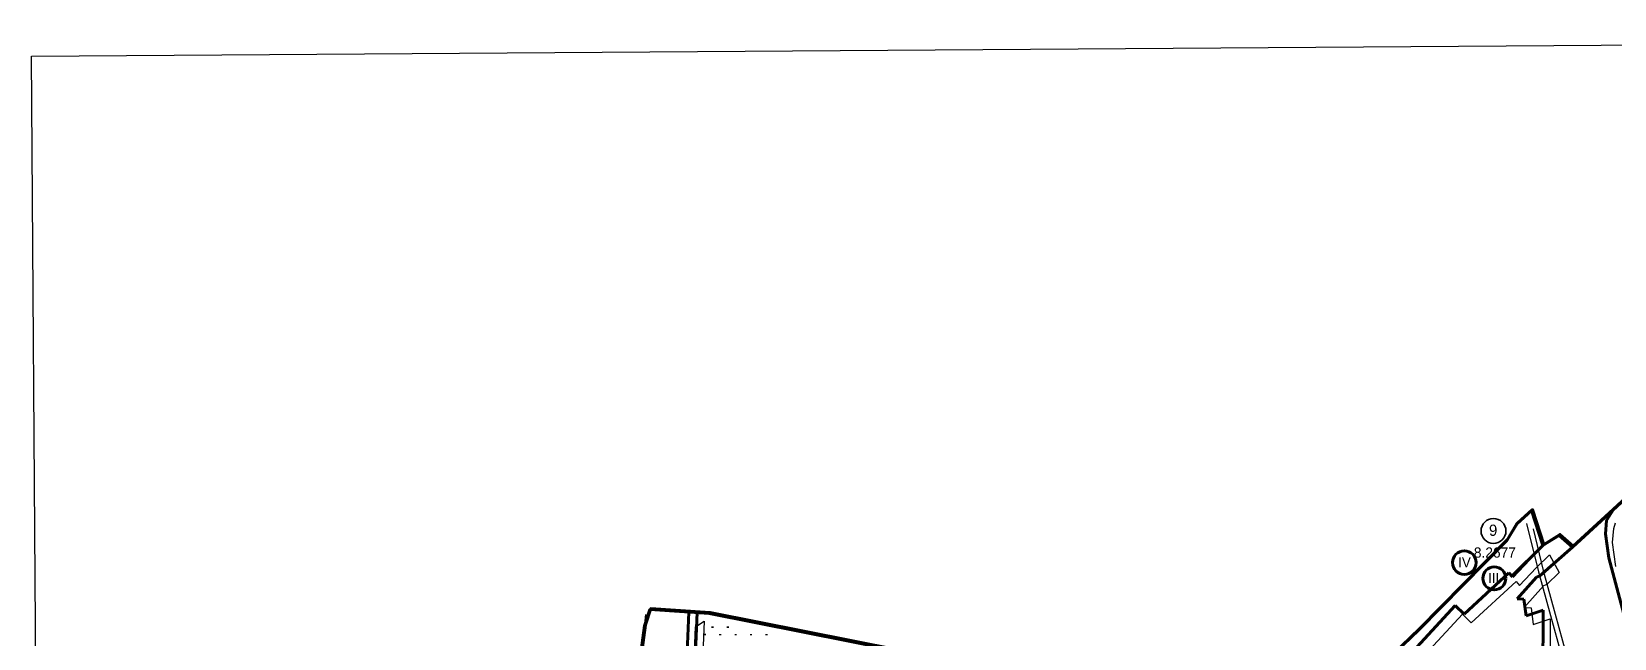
# Model space of a CAD drawing. Header units: millimetres. Extents: x 1378883 to 1389513, y 5662980 to 5673292.
# Drawn here: x 1378883 to 1383360, y 5671576 to 5673292 of the extents above; entities that cross this region are included whole.
import ezdxf
from ezdxf.enums import TextEntityAlignment as Align

# ---------------------------------------------------------------- set-up
doc = ezdxf.new("R2010")
doc.units = ezdxf.units.MM
doc.layers.add('_5Інше', color=252, linetype='Continuous', lineweight=25)
for name, color, linetype in [('N-raion', 1, 'Continuous'), ('zona', 3, 'Continuous'), ('вулиці', 7, 'Continuous'), ('ВулНазва', 7, 'Continuous'), ('КартаСкан', 252, 'Continuous'), ('межа по генплану', 7, 'Continuous'), ('район', 6, 'Continuous')]:
    doc.layers.add(name, color=color, linetype=linetype)
picture_1 = doc.add_image_def('image1.tif', size_in_pixel=(29607, 29619))

# ---------------------------------------------------------------- blocks, each defined once
blk = doc.blocks.new('ЛвЗд')
at = {"layer": '_5Інше', "color": 204, "linetype": 'Continuous'}
for points in [[(46442, 29626), (46445.871, 29665.442)], [(46445.871, 29665.442), (46450.605, 29681.693)], [(46451, 29558), (46442, 29626)], [(46178.542, 29505.859), (46225.719, 29555.34)], [(46225.719, 29555.34), (46263.41, 29591.992)], [(46263.41, 29591.992), (46290.901, 29541.331)], [(46041.077, 29400.782), (46168.39, 29516.973)], [(46168.39, 29516.973), (46178.542, 29505.859)], [(46255.466, 29507.698), (46246.047, 29504.031)], [(46290.901, 29541.331), (46255.466, 29507.698)], [(46246.047, 29504.031), (46191.127, 29442.844)], [(43871.544, 29417.848), (43829.906, 28540.948)], [(43846.678, 29402.593), (43871.544, 29417.848)], [(45698.752, 29086.321), (46016.242, 29425.417)], [(46016.242, 29425.417), (46041.077, 29400.782)], [(46191.127, 29442.844), (46210.608, 29442.189)], [(46210.608, 29442.189), (46216.528, 29394.614)], [(43807.741, 28543.381), (43846.678, 29402.593)], [(46216.528, 29394.614), (46264.21, 29411.126)], [(46264.21, 29411.126), (46261.16, 29033.646)]]:
    blk.add_lwpolyline(points, dxfattribs=at)

msp = doc.modelspace()

# ---------------------------------------------------------------- linework, layer by layer
at = {"layer": 'N-raion', "color": 1, "lineweight": 35}
msp.add_circle((1383018.3, 5671879.5), 35.2, dxfattribs=at)
at = {"layer": 'zona', "color": 3, "lineweight": 60}
for centre, radius in [((1382935.9, 5671789.8), 33.5), ((1383020.5, 5671745.3), 32.5)]:
    msp.add_circle(centre, radius, dxfattribs=at)
at = {"layer": 'вулиці', "color": 7, "lineweight": -2}
for p, q in [((1380786.6, 5671584.7), (1380786.6, 5671588.3)), ((1380786.6, 5671584.7), (1380786.6, 5671588.3)), ((1380789, 5671584.7), (1380789, 5671588.3)), ((1380789, 5671584.7), (1380789, 5671588.3)), ((1380808.1, 5671605.1), (1380808.1, 5671608.7)), ((1380810.5, 5671605.1), (1380810.5, 5671608.7)), ((1380829.9, 5671584.2), (1380829.9, 5671587.8)), ((1380829.9, 5671584.2), (1380829.9, 5671587.8)), ((1380832.3, 5671584.2), (1380832.3, 5671587.8)), ((1380832.3, 5671584.2), (1380832.3, 5671587.8)), ((1380851.7, 5671605.1), (1380851.7, 5671608.7)), ((1380854.1, 5671605.1), (1380854.1, 5671608.7)), ((1380873.5, 5671584.2), (1380873.5, 5671587.8)), ((1380873.5, 5671584.2), (1380873.5, 5671587.8)), ((1380875.9, 5671584.2), (1380875.9, 5671587.8)), ((1380875.9, 5671584.2), (1380875.9, 5671587.8)), ((1380917.2, 5671584.2), (1380917.2, 5671587.8)), ((1380917.2, 5671584.2), (1380917.2, 5671587.8)), ((1380917.2, 5671584.2), (1380917.2, 5671587.8)), ((1380919.6, 5671584.2), (1380919.6, 5671587.8)), ((1380919.6, 5671584.2), (1380919.6, 5671587.8)), ((1380919.6, 5671584.2), (1380919.6, 5671587.8)), ((1380960.8, 5671584.2), (1380960.8, 5671587.8)), ((1380963.2, 5671584.2), (1380963.2, 5671587.8))]:
    msp.add_line(p, q, dxfattribs=at)
at = {"layer": 'вулиці', "color": 7}
for points in [[(1383111.9, 5671900.8), (1383145.8, 5671763.9), (1383179.7, 5671640.4), (1383231.3, 5671451.4), (1383267.8, 5671316.8), (1383336.5, 5671068.1), (1383388, 5670868.4), (1383458.9, 5670610.8), (1383502.5, 5670448.2), (1383535.2, 5670326.5), (1383606.7, 5670055.4), (1383637.5, 5669941), (1383667.3, 5669829.4), (1383714.5, 5669655.6), (1383726.2, 5669604.9), (1383729.2, 5669576.5)], [(1383130.1, 5671885.4), (1383159.3, 5671767.5), (1383193.2, 5671644.1), (1383244.8, 5671455), (1383281.3, 5671320.5), (1383350, 5671071.7), (1383401.5, 5670872), (1383472.4, 5670614.4), (1383512.1, 5670460.8), (1383564.6, 5670265.7)], [(1380395.6, 5670745.2), (1380403, 5670758), (1380456.1, 5670832.6), (1380504.4, 5670900.6), (1380530.9, 5670937.8), (1380546.6, 5670960.4), (1380556.1, 5670982.8), (1380557.6, 5671048.8), (1380567.1, 5671125.7), (1380620.2, 5671643.3)]]:
    msp.add_lwpolyline(points, dxfattribs=at)
at = {"layer": 'межа по генплану', "color": 5, "lineweight": 70}
for points in [[(1382654.6, 5671453), (1382806.9, 5671600), (1383055.6, 5671852.4), (1383083.8, 5671898.5), (1383126.3, 5671937), (1383158.2, 5671838.4), (1383203.8, 5671866.9), (1383241.6, 5671833.3), (1383413.2, 5671990.8)], [(1382654.6, 5671453), (1382806.9, 5671600), (1383055.6, 5671852.4), (1383083.8, 5671898.5), (1383126.3, 5671937), (1383158.2, 5671838.4), (1383203.8, 5671866.9), (1383241.6, 5671833.3), (1383413.2, 5671990.8)], [(1380574.4, 5671295.7), (1380616.9, 5671610.9), (1380631.7, 5671656.8), (1380799.7, 5671646.3), (1381996.4, 5671408)], [(1380574.4, 5671295.7), (1380616.9, 5671610.9), (1380631.7, 5671656.8), (1380799.7, 5671646.3), (1381996.4, 5671408)]]:
    msp.add_lwpolyline(points, dxfattribs=at)
at = {"layer": 'межа по генплану', "color": 3, "lineweight": 70}
for points in [[(1382654.6, 5671453), (1382806.9, 5671600), (1383055.6, 5671852.4), (1383083.8, 5671898.5), (1383126.3, 5671937), (1383158.2, 5671838.4), (1383203.8, 5671866.9), (1383241.6, 5671833.3), (1383413.2, 5671990.8)], [(1382654.6, 5671453), (1382806.9, 5671600), (1383055.6, 5671852.4), (1383083.8, 5671898.5), (1383126.3, 5671937), (1383158.2, 5671838.4), (1383203.8, 5671866.9), (1383241.6, 5671833.3), (1383413.2, 5671990.8)], [(1382654.6, 5671453), (1382806.9, 5671600), (1383055.6, 5671852.4), (1383083.8, 5671898.5), (1383126.3, 5671937), (1383158.2, 5671838.4), (1383203.8, 5671866.9), (1383241.6, 5671833.3), (1383413.2, 5671990.8)], [(1380574.4, 5671295.7), (1380616.9, 5671610.9), (1380631.7, 5671656.8), (1380799.7, 5671646.3), (1381996.4, 5671408)], [(1380574.4, 5671295.7), (1380616.9, 5671610.9), (1380631.7, 5671656.8), (1380799.7, 5671646.3), (1381996.4, 5671408)], [(1380574.4, 5671295.7), (1380616.9, 5671610.9), (1380631.7, 5671656.8), (1380799.7, 5671646.3), (1381996.4, 5671408)]]:
    msp.add_lwpolyline(points, dxfattribs=at)
at = {"layer": 'межа по генплану', "color": 2, "lineweight": 70}
for points in [[(1382654.6, 5671453), (1382806.9, 5671600), (1383055.6, 5671852.4), (1383083.8, 5671898.5), (1383126.3, 5671937), (1383158.2, 5671838.4), (1383203.8, 5671866.9), (1383241.6, 5671833.3), (1383413.2, 5671990.8)], [(1380574.4, 5671295.7), (1380616.9, 5671610.9), (1380631.7, 5671656.8), (1380799.7, 5671646.3), (1381996.4, 5671408)]]:
    msp.add_lwpolyline(points, dxfattribs=at)
at = {"layer": 'межа по генплану', "color": 1, "lineweight": 70}
for points in [[(1382657, 5671455.8), (1382809.3, 5671602.8), (1383058, 5671855.2), (1383086.2, 5671901.3), (1383128.7, 5671939.8), (1383160.6, 5671841.2), (1383206.2, 5671869.7), (1383244, 5671836.1), (1383415.6, 5671993.6)], [(1380576.8, 5671298.5), (1380619.3, 5671613.7), (1380634.1, 5671659.6), (1380802.2, 5671649.1), (1381998.8, 5671410.8)]]:
    msp.add_lwpolyline(points, dxfattribs=at)
at = {"layer": 'район', "color": 6, "lineweight": 100}
for p, q in [((1383158.2, 5671838.4), (1383070.4, 5671751.8)), ((1383119, 5671799.7), (1383072.2, 5671749.9)), ((1383149.1, 5671752.2), (1383241.6, 5671833.3)), ((1383061.9, 5671761), (1382935.3, 5671644)), ((1383072.2, 5671749.9), (1383061.9, 5671761)), ((1383085.1, 5671687), (1383139.7, 5671748.5)), ((1383139.7, 5671748.5), (1383149.1, 5671752.2)), ((1382910.3, 5671668.5), (1382594.8, 5671327.6)), ((1382935.3, 5671644), (1382910.3, 5671668.5)), ((1383104.6, 5671686.4), (1383085.1, 5671687)), ((1383110.8, 5671638.9), (1383104.6, 5671686.4)), ((1380741.6, 5671649.9), (1380707.1, 5670773.5)), ((1380729.2, 5670771.2), (1380765.7, 5671648.4)), ((1383158.4, 5671655.7), (1383110.8, 5671638.9)), ((1383157.5, 5671278.2), (1383158.4, 5671655.7))]:
    msp.add_line(p, q, dxfattribs=at)
msp.add_lwpolyline([(1383358.2, 5671940.4), (1383338.3, 5671909), (1383334.9, 5671871.6), (1383344.3, 5671803.7), (1383500.5, 5671219.2), (1383525.8, 5671189.1), (1383541.3, 5671160.9), (1383544.2, 5671147.1), (1383555.1, 5671150.4), (1383569.8, 5671110.3), (1383571.2, 5671110.7), (1383582.4, 5671084.7), (1383591.7, 5671055.6), (1383597.8, 5671029.2), (1383602, 5671005.6), (1383599.6, 5670980), (1383595.9, 5670955.9), (1383595.9, 5670955.9), (1383587.3, 5670918.5), (1383523.2, 5670781.3)], dxfattribs=at)

# ---------------------------------------------------------------- block references
at = {"layer": 'ВулНазва', "color": 7, "lineweight": 9, "rotation": 0.3369352804470327}
msp.add_blockref('ЛвЗд', (1337088, 5641948.4), dxfattribs=at)

# ---------------------------------------------------------------- texts
at = {"layer": 'N-raion', "color": 1, "lineweight": 35}
msp.add_text('9', height=31.7, dxfattribs=at).set_placement((1383005.5, 5671865.6))
msp.add_text('8.2677', height=29.05, dxfattribs=at).set_placement((1383022.2, 5671803.8), align=Align.CENTER)
at = {"layer": 'zona', "color": 3, "lineweight": 60}
for s, height, p in [('ІV', 28.51, (1382918.2, 5671776.5)), ('ІІІ', 27.66, (1383003.4, 5671732.5))]:
    msp.add_text(s, height=height, dxfattribs=at).set_placement(p)

# ---------------------------------------------------------------- pictures from other files: only their frames are drawn
at = {"layer": 'КартаСкан'}
image = msp.add_image(picture_1, insert=(1378952, 5663192.3), size_in_units=(10026.9, 10031), rotation=0.39543, dxfattribs=at)
image.dxf.flags = 15

doc.saveas('drawing.dxf')
